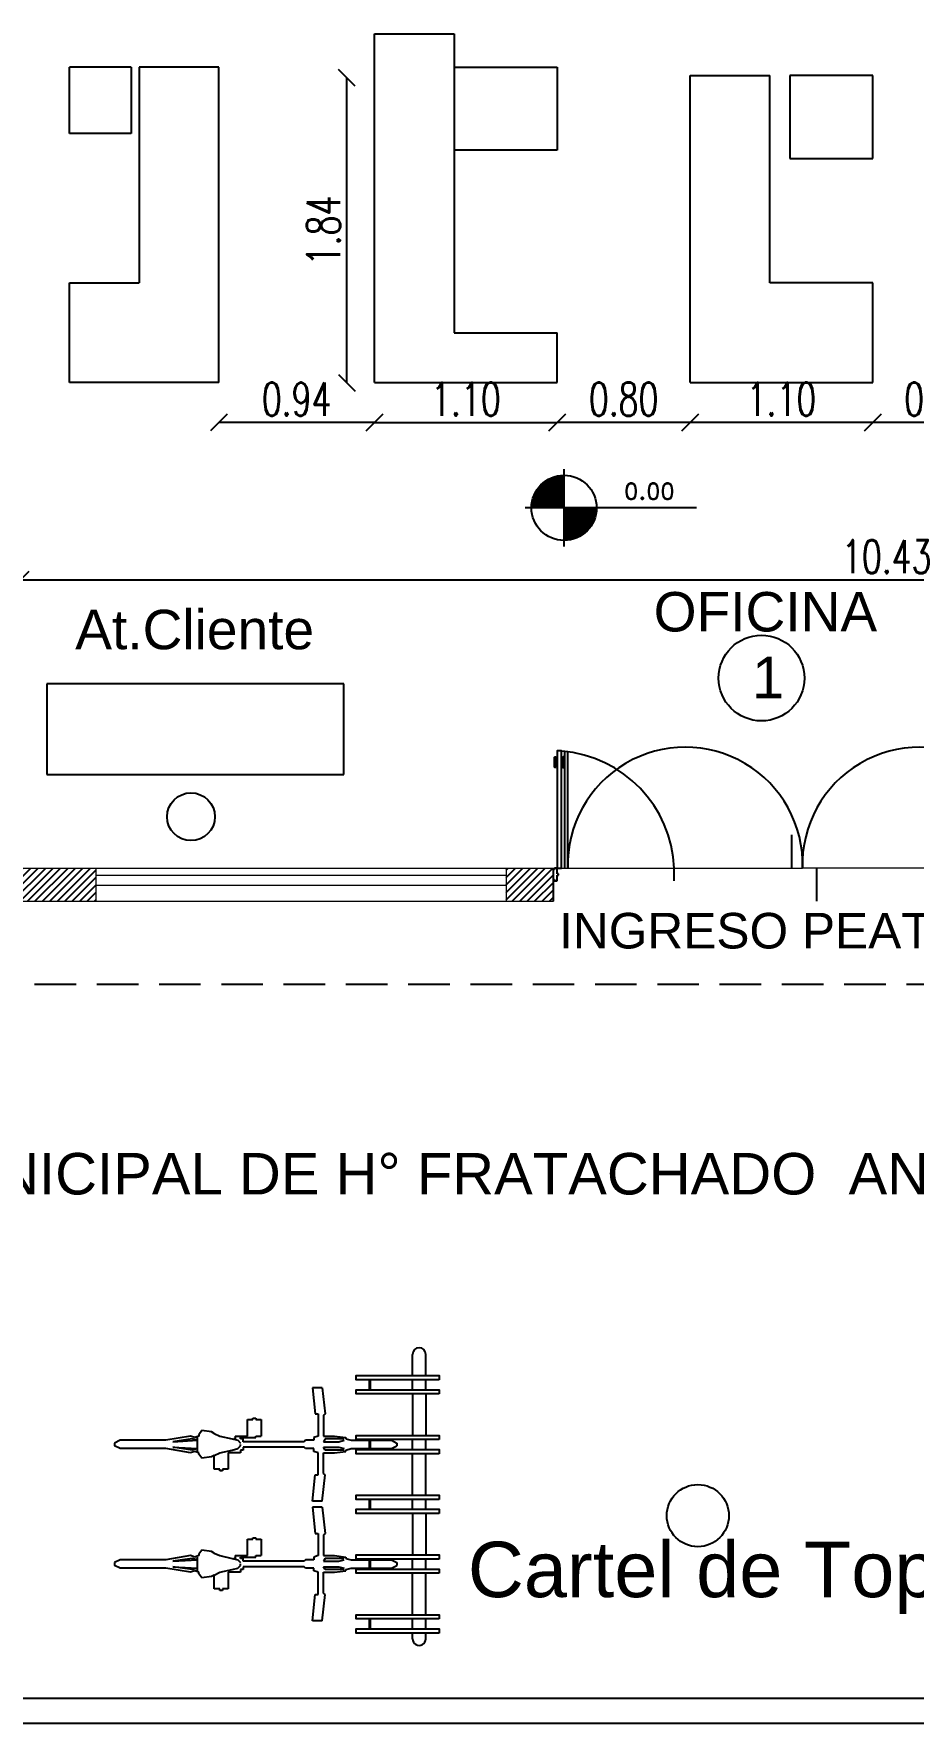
# Model space of a CAD drawing. Header units: millimetres. Extents: x 2448 to 2576, y 1154 to 1321.
# Drawn here: x 2503.69 to 2508.99, y 1280.58 to 1290.75 of the extents above; entities that cross this region are included whole.
import ezdxf

# ---------------------------------------------------------------- set-up
doc = ezdxf.new("R2010")
doc.units = ezdxf.units.MM
for name, pattern in [('ACAD_ISO02W100', [15, 12, -3]), ('X-REF T19$0$ACAD_ISO02W100', [15, 12, -3]), ('X-REF T19$0$HIDDEN', [0.375, 0.25, -0.125])]:
    doc.linetypes.add(name, pattern=pattern)
for name, color, linetype in [('COTAS', 7, 'Continuous'), ('E- CHECK OUT', 2, 'Continuous'), ('E-GENERAL', 8, 'Continuous'), ('X-REF T19$0$0.1', 1, 'Continuous'), ('X-REF T19$0$A-CARPINTERIA METALICA', 1, 'Continuous'), ('X-REF T19$0$A-CORDONES', 1, 'Continuous'), ('X-REF T19$0$A-HATCH', 8, 'Continuous'), ('X-REF T19$0$A-MAMPOSTERIA', 5, 'Continuous'), ('X-REF T19$0$A-MOT BICI', 1, 'Continuous'), ('X-REF T19$0$A-PROYECCION', 1, 'Continuous'), ('X-REF T19$0$A-VISTAS', 8, 'Continuous'), ('X-REF T19$0$E-GENERAL', 8, 'Continuous'), ('X-REF T19$0$E-VEHICULOS', 8, 'Continuous')]:
    doc.layers.add(name, color=color, linetype=linetype)
doc.styles.add('Arial', font='arial.ttf', dxfattribs={"height": 0.25})
doc.styles.add('COTAS', font='ROMANS.shx', dxfattribs={"width": 0.7})
doc.styles.add('ROMAND', font='romand', dxfattribs={"height": 0.15})
doc.styles.get("Standard").update_dxf_attribs({"font": 'arial.ttf'})
doc.dimstyles.new('COTA-I-N-2-85', dxfattribs={"dimscale": 0, "dimtxt": 0.2, "dimasz": 0.1, "dimexe": 0, "dimexo": 0, "dimgap": 0.04, "dimtad": 1, "dimzin": 1, "dimdsep": 46, "dimtxsty": 'COTAS', "dimblk": 'OBLIQUE', "dimcen": 0.1, "dimse1": 1, "dimse2": 1, "dimclrd": 256, "dimclre": 256, "dimclrt": 256, "dimadec": 0, "dimazin": 0, "dimtfac": 1, "dimtmove": 1, "dimatfit": 3, "dimldrblk": 'OBLIQUE', "dimfxl": 1, "dimtvp": -0.8, "dimtolj": 1, "dimtzin": 0, "dimarcsym": 0})

# ---------------------------------------------------------------- blocks, each defined once
blk = doc.blocks.new('X-REF T19$0$A$C55894BCF')
at = {"layer": 'X-REF T19$0$A-CARPINTERIA METALICA'}
for p, q in [((0.022, 0.738), (0.015, 0.738)), ((0.022, 0.728), (0.015, 0.728)), ((0.049, 0.738), (0.056, 0.738)), ((0.049, 0.728), (0.056, 0.728)), ((0, 0.069), (0, 0.076)), ((0.007, 0.069), (0, 0.069)), ((0, 0.001), (0, 0.009)), ((0, 0.009), (0.007, 0.009)), ((0.022, 0.076), (0.007, 0.076)), ((0.007, 0.076), (0.007, 0.069)), ((0.007, 0.009), (0.007, 0.001)), ((0.007, 0.001), (0.022, 0.001)), ((0.022, 0.043), (0.022, 0.076)), ((0.03, 0.043), (0.022, 0.043)), ((0.022, 0.001), (0.022, 0.035)), ((0.022, 0.035), (0.03, 0.035)), ((0.03, 0.035), (0.03, 0.043)), ((0.728, 0), (0.728, 0.077))]:
    blk.add_line(p, q, dxfattribs=at)
for points in [[(0.01, 0.746), (0.013, 0.746, -0.414214), (0.015, 0.744), (0.015, 0.685, -0.414214), (0.013, 0.683), (0.01, 0.683, -0.414214), (0.007, 0.685), (0.007, 0.744, -0.414214)], [(0.061, 0.746), (0.059, 0.746, 0.414214), (0.056, 0.744), (0.056, 0.685, 0.414214), (0.059, 0.683), (0.061, 0.683, 0.414214), (0.064, 0.685), (0.064, 0.744, 0.414214)]]:
    blk.add_lwpolyline(points, format="xyb", close=True, dxfattribs=at)
blk.add_lwpolyline([(0.049, 0.076), (0.049, 0.782), (0.022, 0.782), (0.022, 0.076)], close=True, dxfattribs=at)
blk.add_arc((-0.008, 0.047), 0.736, 2.2684, 85.5235, dxfattribs=at)
blk = doc.blocks.new('X-REF T19$0$TOPSY 19')
at = {"layer": 'X-REF T19$0$A-MAMPOSTERIA', "lineweight": 13}
for p, q in [((11.541, -32.312), (11.994, -32.312)), ((11.994, -32.312), (11.994, -32.511)), ((14.464, -32.312), (14.749, -32.312)), ((14.464, -32.312), (14.464, -32.511)), ((9.756, -32.511), (11.994, -32.511)), ((14.464, -32.511), (14.749, -32.511))]:
    blk.add_line(p, q, dxfattribs=at)
at = {"layer": 'X-REF T19$0$A-MAMPOSTERIA', "linetype": 'X-REF T19$0$ACAD_ISO02W100'}
blk.add_line((14.749, -32.511), (14.749, -32.312), dxfattribs=at)
blk = doc.blocks.new('X-REF T19$0$X REF CH+ G ROCA EXT$0$bicis')
at = {"layer": 'X-REF T19$0$E-VEHICULOS'}
for p, q in [((2336.112, 230.606, -0.068), (2336.129, 230.639, -0.068)), ((2336.112, 230.339, -0.068), (2336.112, 230.606, -0.068)), ((2336.129, 230.639, -0.068), (2336.146, 230.639, -0.068)), ((2336.162, 230.606, -0.068), (2336.146, 230.639, -0.068)), ((2336.162, 230.339, -0.068), (2336.162, 230.606, -0.068)), ((2336.087, 230.181, -0.068), (2336.112, 230.331, -0.068)), ((2336.112, 230.331, -0.068), (2336.112, 230.339, -0.068)), ((2336.162, 230.331, -0.068), (2336.162, 230.339, -0.068)), ((2336.187, 230.181, -0.068), (2336.162, 230.331, -0.068)), ((2336.104, 230.172, -0.068), (2336.121, 230.289, -0.068)), ((2336.121, 230.289, -0.068), (2336.112, 230.139, -0.068)), ((2336.154, 230.289, -0.068), (2336.162, 230.139, -0.068)), ((2336.171, 230.172, -0.068), (2336.154, 230.289, -0.068)), ((2336.054, 230.114, -0.068), (2336.079, 230.131, -0.068)), ((2336.062, 230.056, -0.068), (2336.054, 230.114, -0.068)), ((2336.079, 230.131, -0.068), (2336.087, 230.131, -0.068)), ((2336.096, 230.156, -0.068), (2336.087, 230.181, -0.068)), ((2336.087, 230.131, -0.068), (2336.096, 230.156, -0.068)), ((2336.179, 230.139, -0.068), (2336.096, 230.139, -0.068)), ((2336.112, 230.139, -0.068), (2336.104, 230.172, -0.068)), ((2336.162, 230.139, -0.068), (2336.171, 230.172, -0.068)), ((2336.179, 230.156, -0.068), (2336.187, 230.181, -0.068)), ((2336.187, 230.131, -0.068), (2336.179, 230.156, -0.068)), ((2336.196, 230.131, -0.068), (2336.187, 230.131, -0.068)), ((2336.221, 230.114, -0.068), (2336.196, 230.131, -0.068)), ((2336.212, 230.056, -0.068), (2336.221, 230.114, -0.068)), ((2336.071, 230.039, -0.068), (2336.062, 230.056, -0.068)), ((2336.071, 230.039, -0.068), (2336.087, 230.006, -0.068)), ((2336.087, 230.006, -0.068), (2336.104, 229.931, -0.068)), ((2336.187, 230.006, -0.068), (2336.171, 229.931, -0.068)), ((2336.204, 230.039, -0.068), (2336.187, 230.006, -0.068)), ((2336.204, 230.039, -0.068), (2336.212, 230.056, -0.068)), ((2336.287, 230.039, -0.068), (2336.204, 230.039, -0.068)), ((2336.287, 230.006, -0.068), (2336.287, 230.039, -0.068)), ((2336.296, 230.006, -0.068), (2336.287, 230.006, -0.068)), ((2336.287, 229.956, -0.068), (2336.287, 229.989, -0.068)), ((2336.287, 229.989, -0.068), (2336.296, 229.989, -0.068)), ((2336.296, 229.989, -0.068), (2336.296, 230.006, -0.068)), ((2336.087, 229.914, -0.068), (2336.087, 229.839, -0.068)), ((2336.087, 229.914, -0.068), (2336.104, 229.914, -0.068)), ((2336.104, 229.931, -0.068), (2336.112, 229.897, -0.068)), ((2336.104, 229.914, -0.068), (2336.104, 229.922, -0.068)), ((2336.112, 229.897, -0.068), (2336.129, 229.881, -0.068)), ((2336.162, 229.897, -0.068), (2336.146, 229.881, -0.068)), ((2336.171, 229.931, -0.068), (2336.162, 229.897, -0.068)), ((2336.187, 229.881, -0.068), (2336.187, 229.956, -0.068)), ((2336.187, 229.956, -0.068), (2336.287, 229.956, -0.068)), ((2335.979, 229.806, -0.068), (2335.979, 229.789, -0.068)), ((2335.987, 229.806, -0.068), (2335.979, 229.806, -0.068)), ((2335.979, 229.789, -0.068), (2335.987, 229.789, -0.068)), ((2336.087, 229.839, -0.068), (2335.987, 229.839, -0.068)), ((2335.987, 229.839, -0.068), (2335.987, 229.806, -0.068)), ((2335.987, 229.789, -0.068), (2335.987, 229.756, -0.068)), ((2336.096, 229.789, -0.068), (2336.087, 229.789, -0.068)), ((2336.087, 229.789, -0.068), (2336.087, 229.756, -0.068)), ((2336.104, 229.881, -0.068), (2336.096, 229.881, -0.068)), ((2336.096, 229.881, -0.068), (2336.096, 229.789, -0.068)), ((2336.104, 229.864, -0.068), (2336.104, 229.881, -0.068)), ((2336.121, 229.864, -0.068), (2336.104, 229.864, -0.068)), ((2336.121, 229.497, -0.068), (2336.121, 229.864, -0.068)), ((2336.146, 229.881, -0.068), (2336.137, 229.881, -0.068)), ((2336.154, 229.497, -0.068), (2336.154, 229.864, -0.068)), ((2336.154, 229.864, -0.068), (2336.171, 229.864, -0.068)), ((2336.171, 229.864, -0.068), (2336.171, 229.881, -0.068)), ((2336.171, 229.881, -0.068), (2336.187, 229.881, -0.068)), ((2335.987, 229.756, -0.068), (2336.087, 229.756, -0.068)), ((2336.112, 229.489, -0.068), (2336.121, 229.497, -0.068)), ((2336.112, 229.439, -0.068), (2336.112, 229.489, -0.068)), ((2336.162, 229.489, -0.068), (2336.154, 229.497, -0.068)), ((2336.162, 229.439, -0.068), (2336.162, 229.489, -0.068)), ((2335.796, 229.447, -0.068), (2335.954, 229.431, -0.068)), ((2335.796, 229.389, -0.068), (2335.796, 229.447, -0.068)), ((2335.796, 229.389, -0.068), (2335.954, 229.372, -0.068)), ((2335.954, 229.431, -0.068), (2335.954, 229.414, -0.068)), ((2335.954, 229.414, -0.068), (2336.087, 229.414, -0.068)), ((2335.954, 229.372, -0.068), (2335.962, 229.381, -0.068)), ((2335.962, 229.381, -0.068), (2336.087, 229.381, -0.068)), ((2336.087, 229.414, -0.068), (2336.096, 229.439, -0.068)), ((2336.087, 229.381, -0.068), (2336.087, 229.314, -0.068)), ((2336.096, 229.439, -0.068), (2336.112, 229.439, -0.068)), ((2336.104, 229.372, -0.068), (2336.121, 229.381, -0.068)), ((2336.121, 229.381, -0.068), (2336.121, 229.289, -0.068)), ((2336.171, 229.372, -0.068), (2336.154, 229.381, -0.068)), ((2336.154, 229.381, -0.068), (2336.154, 229.289, -0.068)), ((2336.179, 229.439, -0.068), (2336.162, 229.439, -0.068)), ((2336.187, 229.414, -0.068), (2336.179, 229.439, -0.068)), ((2336.321, 229.414, -0.068), (2336.187, 229.414, -0.068)), ((2336.312, 229.381, -0.068), (2336.187, 229.381, -0.068)), ((2336.187, 229.381, -0.068), (2336.187, 229.314, -0.068)), ((2336.321, 229.372, -0.068), (2336.312, 229.381, -0.068)), ((2336.479, 229.447, -0.068), (2336.321, 229.431, -0.068)), ((2336.321, 229.431, -0.068), (2336.321, 229.414, -0.068)), ((2336.479, 229.389, -0.068), (2336.321, 229.372, -0.068)), ((2336.479, 229.389, -0.068), (2336.479, 229.447, -0.068)), ((2336.087, 229.314, -0.068), (2336.096, 229.247, -0.068)), ((2336.104, 229.256, -0.068), (2336.104, 229.372, -0.068)), ((2336.121, 229.289, -0.068), (2336.112, 229.256, -0.068)), ((2336.154, 229.289, -0.068), (2336.162, 229.256, -0.068)), ((2336.171, 229.256, -0.068), (2336.171, 229.372, -0.068)), ((2336.187, 229.314, -0.068), (2336.179, 229.247, -0.068)), ((2336.096, 229.247, -0.068), (2336.104, 229.247, -0.068)), ((2336.104, 229.247, -0.068), (2336.112, 229.214, -0.068)), ((2336.112, 229.214, -0.068), (2336.112, 228.972, -0.068)), ((2336.171, 229.247, -0.068), (2336.162, 229.214, -0.068)), ((2336.162, 229.214, -0.068), (2336.162, 228.972, -0.068)), ((2336.179, 229.247, -0.068), (2336.171, 229.247, -0.068)), ((2336.112, 228.972, -0.068), (2336.129, 228.939, -0.068)), ((2336.162, 228.972, -0.068), (2336.146, 228.939, -0.068)), ((2336.129, 228.939, -0.068), (2336.146, 228.939, -0.068))]:
    blk.add_line(p, q, dxfattribs=at)
blk = doc.blocks.new('X-REF T19')
at = {"layer": 'X-REF T19$0$A-HATCH'}
h = blk.add_hatch(dxfattribs=at)
h.set_pattern_fill('ANSI31', color=256, scale=0.01, style=0)
h.paths.add_polyline_path([(269.654, 164.081), (269.201, 164.081), (269.201, 165.71), (269.002, 165.71), (269.002, 164.081), (266.206, 164.081), (266.206, 165.71), (266.106, 165.71), (266.106, 164.081), (263.235, 164.081), (263.235, 165.727), (263.135, 165.727), (263.135, 164.081), (261.891, 164.081), (261.162, 164.788), (261.162, 164.51), (261.809, 163.882), (267.416, 163.882), (269.654, 163.882)])
h = blk.add_hatch(dxfattribs=at)
h.set_pattern_fill('ANSI31', color=256, scale=0.01, style=0)
h.paths.add_polyline_path([(272.409, 164.081), (272.124, 164.081), (272.124, 163.882), (272.409, 163.882)])
for p, q in [((273.845, 164.081), (273.845, 164.281)), ((273.995, 163.881), (273.995, 164.081))]:
    blk.add_line(p, q)
at = {"color": 3}
blk.add_circle((273.279, 160.182), 0.187, dxfattribs=at)
at = {"layer": 'X-REF T19$0$0.1', "linetype": 'X-REF T19$0$ACAD_ISO02W100'}
blk.add_line((272.477, 164.784), (272.497, 164.782), dxfattribs=at)
at = {"layer": 'X-REF T19$0$0.1', "lineweight": 13}
for p, q in [((269.654, 164.039), (272.124, 164.039)), ((269.654, 163.979), (272.124, 163.979))]:
    blk.add_line(p, q, dxfattribs=at)
at = {"layer": 'X-REF T19$0$A-CARPINTERIA METALICA', "linetype": 'X-REF T19$0$ACAD_ISO02W100'}
for p, q in [((272.477, 164.081), (272.477, 164.784)), ((272.497, 164.081), (272.497, 164.782))]:
    blk.add_line(p, q, dxfattribs=at)
for centre in [(273.203, 164.102), (274.615, 164.102)]:
    blk.add_arc(centre, 0.707, 358.2793, 181.7207, dxfattribs=at)
at = {"layer": 'X-REF T19$0$A-CORDONES', "linetype": 'Continuous'}
for p, q in [((261.792, 159.082), (279.829, 159.082)), ((261.792, 158.932), (279.829, 158.932))]:
    blk.add_line(p, q, dxfattribs=at)
at = {"layer": 'X-REF T19$0$A-MOT BICI'}
for p, q in [((271.561, 161.025), (271.561, 161.153)), ((271.641, 161.025), (271.641, 161.153)), ((271.301, 160.94), (271.301, 161)), ((271.301, 161), (271.306, 161)), ((271.306, 160.94), (271.301, 160.94)), ((271.306, 161), (271.306, 160.94)), ((271.561, 160.94), (271.561, 161)), ((271.561, 160.94), (271.561, 161)), ((271.641, 160.94), (271.641, 161)), ((271.641, 160.94), (271.641, 161)), ((271.561, 160.915), (271.561, 160.665)), ((271.641, 160.915), (271.641, 160.665)), ((271.301, 160.58), (271.301, 160.64)), ((271.301, 160.64), (271.306, 160.64)), ((271.306, 160.64), (271.306, 160.58)), ((271.561, 160.58), (271.561, 160.64)), ((271.641, 160.58), (271.641, 160.64)), ((271.306, 160.58), (271.301, 160.58)), ((271.561, 160.305), (271.561, 160.555)), ((271.641, 160.305), (271.641, 160.555)), ((271.301, 160.22), (271.301, 160.28)), ((271.301, 160.28), (271.306, 160.28)), ((271.306, 160.22), (271.301, 160.22)), ((271.306, 160.28), (271.306, 160.22)), ((271.561, 160.22), (271.561, 160.28)), ((271.561, 160.22), (271.561, 160.28)), ((271.641, 160.22), (271.641, 160.28)), ((271.641, 160.22), (271.641, 160.28)), ((271.561, 160.195), (271.561, 159.945)), ((271.641, 160.195), (271.641, 159.945)), ((271.301, 159.86), (271.301, 159.92)), ((271.301, 159.92), (271.306, 159.92)), ((271.306, 159.92), (271.306, 159.86)), ((271.561, 159.86), (271.561, 159.92)), ((271.561, 159.86), (271.561, 159.92)), ((271.641, 159.86), (271.641, 159.92)), ((271.641, 159.86), (271.641, 159.92)), ((271.306, 159.86), (271.301, 159.86)), ((271.561, 159.585), (271.561, 159.835)), ((271.641, 159.585), (271.641, 159.835)), ((271.301, 159.5), (271.301, 159.56)), ((271.301, 159.56), (271.306, 159.56)), ((271.306, 159.5), (271.301, 159.5)), ((271.306, 159.56), (271.306, 159.5)), ((271.561, 159.5), (271.561, 159.56)), ((271.641, 159.5), (271.641, 159.56)), ((271.561, 159.441), (271.561, 159.475)), ((271.641, 159.441), (271.641, 159.475))]:
    blk.add_line(p, q, dxfattribs=at)
for points in [[(271.721, 161), (271.221, 161), (271.221, 161.025), (271.721, 161.025)], [(271.721, 160.915), (271.221, 160.915), (271.221, 160.94), (271.721, 160.94)], [(271.721, 160.64), (271.221, 160.64), (271.221, 160.665), (271.721, 160.665)], [(271.721, 160.555), (271.221, 160.555), (271.221, 160.58), (271.721, 160.58)], [(271.721, 160.28), (271.221, 160.28), (271.221, 160.305), (271.721, 160.305)], [(271.721, 160.195), (271.221, 160.195), (271.221, 160.22), (271.721, 160.22)], [(271.721, 159.92), (271.221, 159.92), (271.221, 159.945), (271.721, 159.945)], [(271.721, 159.835), (271.221, 159.835), (271.221, 159.86), (271.721, 159.86)], [(271.721, 159.56), (271.221, 159.56), (271.221, 159.585), (271.721, 159.585)], [(271.721, 159.475), (271.221, 159.475), (271.221, 159.5), (271.721, 159.5)]]:
    blk.add_lwpolyline(points, close=True, dxfattribs=at)
for centre, start, end in [((271.601, 161.153), 0, 180), ((271.601, 159.44), 179.5674, 0.4329)]:
    blk.add_arc(centre, 0.04, start, end, dxfattribs=at)
at = {"layer": 'X-REF T19$0$A-PROYECCION', "linetype": 'X-REF T19$0$HIDDEN'}
blk.add_line((268.535, 163.382), (279.829, 163.382), dxfattribs=at)
at = {"layer": 'X-REF T19$0$A-VISTAS', "lineweight": 13}
for p, q in [((269.654, 164.081), (272.124, 164.081)), ((272.409, 164.081), (273.909, 164.081)), ((275.409, 164.081), (273.909, 164.081)), ((269.654, 163.882), (272.124, 163.882))]:
    blk.add_line(p, q, dxfattribs=at)
at = {"linetype": 'X-REF T19$0$ACAD_ISO02W100'}
blk.add_blockref('X-REF T19$0$TOPSY 19', (257.66, 196.393), dxfattribs=at)
at = {"xscale": -1, "rotation": 90}
for p in [(500.406, 2496.748, 0.068), (500.406, 2496.028, 0.068)]:
    blk.add_blockref('X-REF T19$0$X REF CH+ G ROCA EXT$0$bicis', p, dxfattribs=at)
at = {"layer": 'X-REF T19$0$E-GENERAL', "linetype": 'X-REF T19$0$ACAD_ISO02W100'}
blk.add_blockref('X-REF T19$0$A$C55894BCF', (272.409, 164.004), dxfattribs=at)
blk = doc.blocks.new('_Oblique')
at = {"color": 0, "linetype": 'ByBlock', "lineweight": -2}
blk.add_line((-0.5, -0.5), (0.5, 0.5), dxfattribs=at)
blk = doc.blocks.new('*D184')
at = {"layer": 'COTAS', "linetype": 'ACAD_ISO02W100', "lineweight": -2, "transparency": 16777216}
blk.add_line((2503.615, 1287.464), (2514.045, 1287.464), dxfattribs=at)
at = {"layer": 'DEFPOINTS', "color": 0, "linetype": 'ACAD_ISO02W100', "transparency": 16777216}
for p in [(2514.045, 1287.464), (2503.615, 1285.729), (2514.045, 1285.729)]:
    blk.add_point(p, dxfattribs=at)
at = {"layer": 'COTAS', "linetype": 'ACAD_ISO02W100', "lineweight": -2, "transparency": 16777216, "xscale": 0.1, "yscale": 0.1, "zscale": 0.1, "rotation": 180}
blk.add_blockref('_Oblique', (2503.615, 1287.464), dxfattribs=at)
at = {"layer": 'COTAS', "linetype": 'ACAD_ISO02W100', "lineweight": -2, "transparency": 16777216, "xscale": 0.1, "yscale": 0.1, "zscale": 0.1}
blk.add_blockref('_Oblique', (2514.045, 1287.464), dxfattribs=at)
at = {"layer": 'COTAS', "linetype": 'ACAD_ISO02W100', "transparency": 16777216, "insert": (2508.83, 1287.604), "char_height": 0.2, "attachment_point": 5, "style": 'COTAS'}
blk.add_mtext('\\A1;10.43', dxfattribs=at)
blk = doc.blocks.new('*D190')
at = {"layer": 'COTAS', "linetype": 'ACAD_ISO02W100', "lineweight": -2, "transparency": 16777216}
blk.add_line((2509.546, 1288.412), (2508.746, 1288.412), dxfattribs=at)
at = {"layer": 'DEFPOINTS', "color": 0, "linetype": 'ACAD_ISO02W100', "transparency": 16777216}
for p in [(2508.746, 1288.651), (2509.546, 1288.652), (2508.746, 1288.412)]:
    blk.add_point(p, dxfattribs=at)
at = {"layer": 'COTAS', "linetype": 'ACAD_ISO02W100', "lineweight": -2, "transparency": 16777216, "xscale": 0.1, "yscale": 0.1, "zscale": 0.1, "rotation": 180}
blk.add_blockref('_Oblique', (2508.746, 1288.412), dxfattribs=at)
at = {"layer": 'COTAS', "linetype": 'ACAD_ISO02W100', "lineweight": -2, "transparency": 16777216, "xscale": 0.1, "yscale": 0.1, "zscale": 0.1}
blk.add_blockref('_Oblique', (2509.546, 1288.412), dxfattribs=at)
at = {"layer": 'COTAS', "linetype": 'ACAD_ISO02W100', "transparency": 16777216, "insert": (2509.146, 1288.552), "char_height": 0.2, "attachment_point": 5, "style": 'COTAS'}
blk.add_mtext('\\A1;0.80', dxfattribs=at)
blk = doc.blocks.new('*D191')
at = {"layer": 'COTAS', "linetype": 'ACAD_ISO02W100', "lineweight": -2, "transparency": 16777216}
blk.add_line((2508.746, 1288.412), (2507.646, 1288.412), dxfattribs=at)
at = {"layer": 'DEFPOINTS', "color": 0, "linetype": 'ACAD_ISO02W100', "transparency": 16777216}
for p in [(2507.646, 1288.652), (2508.746, 1288.652), (2507.646, 1288.412)]:
    blk.add_point(p, dxfattribs=at)
at = {"layer": 'COTAS', "linetype": 'ACAD_ISO02W100', "lineweight": -2, "transparency": 16777216, "xscale": 0.1, "yscale": 0.1, "zscale": 0.1, "rotation": 180}
blk.add_blockref('_Oblique', (2507.646, 1288.412), dxfattribs=at)
at = {"layer": 'COTAS', "linetype": 'ACAD_ISO02W100', "lineweight": -2, "transparency": 16777216, "xscale": 0.1, "yscale": 0.1, "zscale": 0.1}
blk.add_blockref('_Oblique', (2508.746, 1288.412), dxfattribs=at)
at = {"layer": 'COTAS', "linetype": 'ACAD_ISO02W100', "transparency": 16777216, "insert": (2508.196, 1288.552), "char_height": 0.2, "attachment_point": 5, "style": 'COTAS'}
blk.add_mtext('\\A1;1.10', dxfattribs=at)
blk = doc.blocks.new('*D192')
at = {"layer": 'COTAS', "linetype": 'ACAD_ISO02W100', "lineweight": -2, "transparency": 16777216}
blk.add_line((2507.646, 1288.412), (2506.846, 1288.412), dxfattribs=at)
at = {"layer": 'DEFPOINTS', "color": 0, "linetype": 'ACAD_ISO02W100', "transparency": 16777216}
for p in [(2506.846, 1288.65), (2507.646, 1288.651), (2506.846, 1288.412)]:
    blk.add_point(p, dxfattribs=at)
at = {"layer": 'COTAS', "linetype": 'ACAD_ISO02W100', "lineweight": -2, "transparency": 16777216, "xscale": 0.1, "yscale": 0.1, "zscale": 0.1, "rotation": 180}
blk.add_blockref('_Oblique', (2506.846, 1288.412), dxfattribs=at)
at = {"layer": 'COTAS', "linetype": 'ACAD_ISO02W100', "lineweight": -2, "transparency": 16777216, "xscale": 0.1, "yscale": 0.1, "zscale": 0.1}
blk.add_blockref('_Oblique', (2507.646, 1288.412), dxfattribs=at)
at = {"layer": 'COTAS', "linetype": 'ACAD_ISO02W100', "transparency": 16777216, "insert": (2507.246, 1288.552), "char_height": 0.2, "attachment_point": 5, "style": 'COTAS'}
blk.add_mtext('\\A1;0.80', dxfattribs=at)
blk = doc.blocks.new('*D193')
at = {"layer": 'COTAS', "linetype": 'ACAD_ISO02W100', "lineweight": -2, "transparency": 16777216}
blk.add_line((2505.746, 1288.412), (2504.809, 1288.412), dxfattribs=at)
at = {"layer": 'DEFPOINTS', "color": 0, "linetype": 'ACAD_ISO02W100', "transparency": 16777216}
for p in [(2504.809, 1288.652), (2505.746, 1288.65), (2504.809, 1288.412)]:
    blk.add_point(p, dxfattribs=at)
at = {"layer": 'COTAS', "linetype": 'ACAD_ISO02W100', "lineweight": -2, "transparency": 16777216, "xscale": 0.1, "yscale": 0.1, "zscale": 0.1, "rotation": 180}
blk.add_blockref('_Oblique', (2504.809, 1288.412), dxfattribs=at)
at = {"layer": 'COTAS', "linetype": 'ACAD_ISO02W100', "lineweight": -2, "transparency": 16777216, "xscale": 0.1, "yscale": 0.1, "zscale": 0.1}
blk.add_blockref('_Oblique', (2505.746, 1288.412), dxfattribs=at)
at = {"layer": 'COTAS', "linetype": 'ACAD_ISO02W100', "transparency": 16777216, "insert": (2505.277, 1288.552), "char_height": 0.2, "attachment_point": 5, "style": 'COTAS'}
blk.add_mtext('\\A1;0.94', dxfattribs=at)
blk = doc.blocks.new('*D180')
at = {"layer": 'COTAS', "linetype": 'ACAD_ISO02W100', "lineweight": -2, "transparency": 16777216}
blk.add_line((2505.746, 1288.412), (2506.846, 1288.412), dxfattribs=at)
at = {"layer": 'DEFPOINTS', "color": 0, "linetype": 'ACAD_ISO02W100', "transparency": 16777216}
for p in [(2505.746, 1288.652), (2506.846, 1288.65), (2506.846, 1288.412)]:
    blk.add_point(p, dxfattribs=at)
at = {"layer": 'COTAS', "linetype": 'ACAD_ISO02W100', "lineweight": -2, "transparency": 16777216, "xscale": 0.1, "yscale": 0.1, "zscale": 0.1, "rotation": 180}
blk.add_blockref('_Oblique', (2505.746, 1288.412), dxfattribs=at)
at = {"layer": 'COTAS', "linetype": 'ACAD_ISO02W100', "lineweight": -2, "transparency": 16777216, "xscale": 0.1, "yscale": 0.1, "zscale": 0.1}
blk.add_blockref('_Oblique', (2506.846, 1288.412), dxfattribs=at)
at = {"layer": 'COTAS', "linetype": 'ACAD_ISO02W100', "transparency": 16777216, "insert": (2506.296, 1288.552), "char_height": 0.2, "attachment_point": 5, "style": 'COTAS'}
blk.add_mtext('\\A1;1.10', dxfattribs=at)
blk = doc.blocks.new('Niv3-d')
at = {"color": 0}
for points in [[(0, -23.3), (0, 23.3)], [(19.6, 0), (-23.3, 0)], [(79.8, 0), (19.6, 0)]]:
    blk.add_lwpolyline(points, dxfattribs=at)
at = {"color": 0, "const_width": 19.6}
for points in [[(0, 9.8, 0.414214), (-9.8, 0, 0.414214)], [(0, -9.8, 0.414214), (9.8, 0, 0.414214)]]:
    blk.add_lwpolyline(points, format="xyb", dxfattribs=at)
at = {"color": 0}
blk.add_circle((0, 0), 19.6, dxfattribs=at)
blk.add_point((0, 0), dxfattribs=at)
at = {"color": 0, "style": 'ROMAND'}
blk.add_attdef('NIV5', (31.1, 5), '', height=10, dxfattribs=at)
blk = doc.blocks.new('*D172')
at = {"layer": 'COTAS', "linetype": 'ACAD_ISO02W100', "lineweight": -2, "transparency": 16777216}
blk.add_line((2505.579, 1288.65), (2505.579, 1290.487), dxfattribs=at)
at = {"layer": 'DEFPOINTS', "color": 0, "linetype": 'ACAD_ISO02W100', "transparency": 16777216}
for p in [(2505.579, 1290.487), (2505.717, 1290.487), (2505.717, 1288.65)]:
    blk.add_point(p, dxfattribs=at)
at = {"layer": 'COTAS', "linetype": 'ACAD_ISO02W100', "lineweight": -2, "transparency": 16777216, "xscale": 0.1, "yscale": 0.1, "zscale": 0.1}
for p, rotation in [((2505.579, 1290.487), 90), ((2505.579, 1288.65), 270)]:
    blk.add_blockref('_Oblique', p, dxfattribs=dict(at, rotation=rotation))
at = {"layer": 'COTAS', "linetype": 'ACAD_ISO02W100', "transparency": 16777216, "insert": (2505.439, 1289.568), "char_height": 0.2, "attachment_point": 5, "rotation": 90, "style": 'COTAS'}
blk.add_mtext('\\A1;1.84', dxfattribs=at)
blk = doc.blocks.new('A$C2DAC24E3')
at = {"layer": 'E- CHECK OUT'}
for p, q in [((0, 1.5), (0, 1.9)), ((0.372, 1.9), (0, 1.9)), ((0.372, 1.9), (0.372, 1.5)), ((0.9, 1.9), (0.42, 1.9)), ((0.42, 1.9), (0.42, 0.6)), ((0.9, 0), (0.9, 1.9)), ((0.372, 1.5), (0, 1.5)), ((0, 0), (0, 0.6)), ((0, 0.6), (0.42, 0.6)), ((0.9, 0), (0, 0))]:
    blk.add_line(p, q, dxfattribs=at)
blk = doc.blocks.new('A$C3EB75E3F')
at = {"layer": 'E- CHECK OUT'}
for p, q in [((0, 0), (0, 1.85)), ((0, 1.85), (0.48, 1.85)), ((0.48, 0.6), (0.48, 1.85)), ((1.1, 1.85), (0.6, 1.85)), ((0.6, 1.85), (0.6, 1.35)), ((1.1, 1.35), (1.1, 1.85)), ((0.6, 1.35), (1.1, 1.35)), ((1.1, 0.6), (0.48, 0.6)), ((1.1, 0), (1.1, 0.6)), ((0, 0), (1.1, 0))]:
    blk.add_line(p, q, dxfattribs=at)
blk = doc.blocks.new('A$C45FE4CE9')
at = {"layer": 'E- CHECK OUT'}
for p, q in [((0, 0), (0, 2.1)), ((0, 2.1), (0.48, 2.1)), ((0.48, 2.1), (0.48, 0.3)), ((0.48, 1.9), (1.1, 1.9)), ((1.1, 1.9), (1.1, 1.4)), ((1.1, 1.4), (0.48, 1.4)), ((0.48, 0.3), (1.1, 0.3)), ((1.1, 0), (1.1, 0.3)), ((0, 0), (1.1, 0))]:
    blk.add_line(p, q, dxfattribs=at)
blk = doc.blocks.new('A$C18BE6784')
for name, p in [('A$C45FE4CE9', (1.837, 0)), ('A$C2DAC24E3', (0, 0)), ('A$C3EB75E3F', (3.737, 0)), ('A$C3EB75E3F', (5.637, 0)), ('A$C3EB75E3F', (7.537, 0))]:
    blk.add_blockref(name, p)

msp = doc.modelspace()

# ---------------------------------------------------------------- linework, layer by layer
msp.add_circle((2508.076, 1286.873), 0.258)
at = {"layer": 'E-GENERAL'}
for p, q in [((2505.562, 1286.839), (2503.774, 1286.839)), ((2503.774, 1286.839), (2503.774, 1286.293)), ((2505.562, 1286.293), (2505.562, 1286.839)), ((2503.774, 1286.293), (2505.562, 1286.293))]:
    msp.add_line(p, q, dxfattribs=at)
msp.add_circle((2504.641, 1286.038), 0.144, dxfattribs=at)

# ---------------------------------------------------------------- block references
for name, p in [('X-REF T19', (2234.414, 1121.648)), ('A$C18BE6784', (2503.909, 1288.652))]:
    msp.add_blockref(name, p)
ref = msp.add_blockref('Niv3-d', (2506.887, 1287.898), dxfattribs=dict(xscale=0.009999999999763531, yscale=0.009999999999763531, zscale=0.009999999999763531))
ref.add_attrib('NIV5', '0.00', (2507.249, 1287.948), dxfattribs={"color": 0, "height": 0.1, "style": 'ROMAND'})

# ---------------------------------------------------------------- texts
at = {"style": 'Arial'}
msp.add_text('Cartel de Topsy', height=0.33413, dxfattribs=at).set_placement((2506.308, 1281.339))
at = {"attachment_point": 1}
for s, insert, char_height, width in [('{\\fArial|b0|i0|c0|p34;OFICINA}', (2507.427, 1287.391), 0.23751, 2.19256), ('{\\fArial|b0|i0|c0|p34;At.Cliente}', (2503.944, 1287.284), 0.23751, 2.19256), ('{\\fArial|b0|i0|c0|p34;INGRESO PEATONAL}', (2506.857, 1285.459), 0.21414, 4.06026)]:
    msp.add_mtext(s, dxfattribs=dict(at, insert=insert, char_height=char_height, width=width))
at = {"linetype": 'ByBlock', "ltscale": 3.05, "insert": (2508.019, 1287.001), "char_height": 0.25, "attachment_point": 1, "style": 'Arial'}
msp.add_mtext_dynamic_manual_height_columns('1', width=0.84734, gutter_width=1.25, heights=[0], dxfattribs=at)
at = {"insert": (2511.375, 1283.76), "char_height": 0.25, "width": 18.00674, "attachment_point": 9, "style": 'Arial'}
msp.add_mtext('VEREDA REGL. MUNICIPAL DE H° FRATACHADO  ANCHO 4.80MTS', dxfattribs=at)

# ---------------------------------------------------------------- dimensions: what is measured, and where the dimension line sits
at = {"layer": 'COTAS', "linetype": 'ACAD_ISO02W100'}
dim = msp.add_linear_dim(base=(2505.579, 1290.487), p1=(2505.717, 1288.65), p2=(2505.717, 1290.487), angle=90, dimstyle='COTA-I-N-2-85', override={"dimscale": 1}, dxfattribs=at)
dim.commit()
dim.dimension.update_dxf_attribs({"geometry": '*D172', "text_midpoint": (2505.439, 1289.568)})
for base, p1, p2, picture, middle in [((2504.809, 1288.412), (2505.746, 1288.65), (2504.809, 1288.652), '*D193', (2505.277, 1288.552)), ((2506.846, 1288.412), (2505.746, 1288.652), (2506.846, 1288.65), '*D180', (2506.296, 1288.552)), ((2506.846, 1288.412), (2507.646, 1288.651), (2506.846, 1288.65), '*D192', (2507.246, 1288.552)), ((2507.646, 1288.412), (2508.746, 1288.652), (2507.646, 1288.652), '*D191', (2508.196, 1288.552)), ((2508.746, 1288.412), (2509.546, 1288.652), (2508.746, 1288.651), '*D190', (2509.146, 1288.552)), ((2514.045, 1287.464), (2503.615, 1285.729), (2514.045, 1285.729), '*D184', (2508.83, 1287.604))]:
    dim = msp.add_linear_dim(base=base, p1=p1, p2=p2, dimstyle='COTA-I-N-2-85', override={"dimscale": 1}, dxfattribs=at)
    dim.commit()
    dim.dimension.update_dxf_attribs({"geometry": picture, "text_midpoint": middle})

doc.saveas('drawing.dxf')
